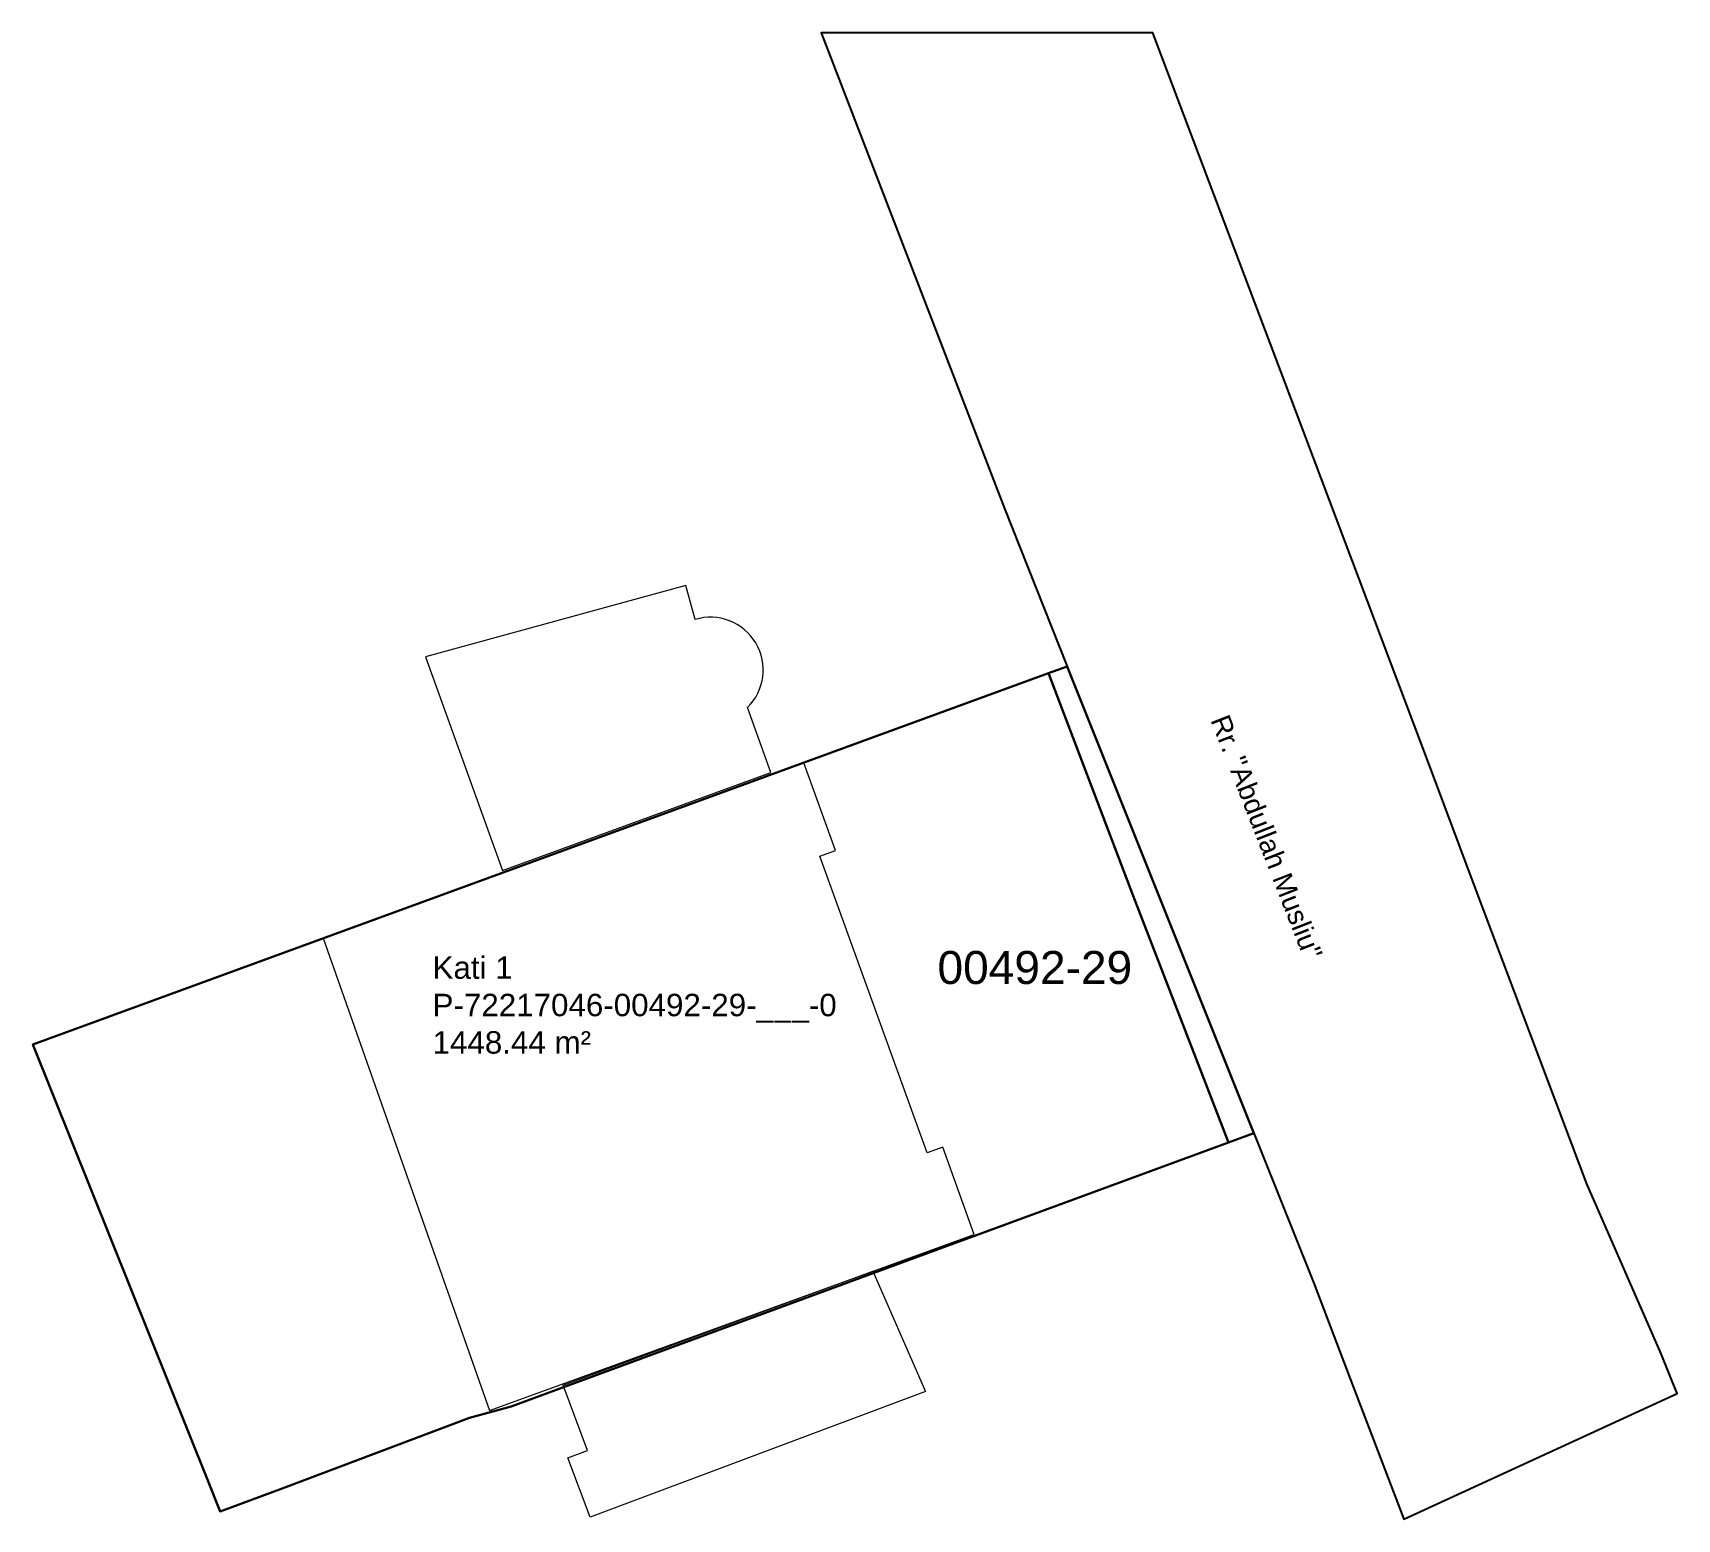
# Model space of a CAD drawing. Header units: metres. Extents: x 7513391 to 7513515, y 4694326 to 4694439.
import ezdxf

# ---------------------------------------------------------------- set-up
doc = ezdxf.new("R2010")
doc.units = ezdxf.units.M
doc.layers.get('0').update_dxf_attribs({"lineweight": 0})
for name, color, linetype, lineweight in [('emrat e rrugeve', 7, 'Continuous', 0), ('etazha', 7, 'Continuous', 0), ('kati 1', 1, 'Continuous', 0), ('kati 2 terasa', 173, 'Continuous', 0), ('Parcela kadastrale', 7, 'Continuous', 0)]:
    doc.layers.add(name, color=color, linetype=linetype, lineweight=lineweight)
doc.layers.add('Nr_Parcel_Baze', color=7, linetype='Continuous')
doc.styles.get("Standard").update_dxf_attribs({"font": 'arial.ttf'})

msp = doc.modelspace()

# ---------------------------------------------------------------- linework, layer by layer
at = {"lineweight": -3, "flags": 128}
msp.add_lwpolyline([(7513487.01, 4694407.95), (7513475.43, 4694438.61), (7513450.29, 4694438.61), (7513459.55, 4694414.57), (7513464.17, 4694402.57), (7513468.92, 4694390.58), (7513483.09, 4694355.21), (7513487.62, 4694343.85), (7513490.38, 4694336.58), (7513494.46, 4694325.96), (7513515.16, 4694335.47), (7513513.95, 4694338.48), (7513508.33, 4694351.38), (7513499.89, 4694373.75), (7513496.31, 4694383.28)], close=True, dxfattribs=at)
at = {"layer": 'kati 1', "elevation": 624.43, "flags": 128}
msp.add_lwpolyline([(7513448.97, 4694383.29), (7513412.54, 4694369.98), (7513425.15, 4694334.2), (7513461.87, 4694347.53), (7513459.5, 4694354.15), (7513458.32, 4694353.73), (7513450.19, 4694376.21), (7513451.37, 4694376.63)], close=True, dxfattribs=at)
at = {"layer": 'kati 2 terasa', "flags": 128}
msp.add_lwpolyline([(7513440.73, 4694394.14), (7513440.02, 4694396.72), (7513420.3, 4694391.32), (7513426.13, 4694375.11), (7513446.47, 4694382.56), (7513444.7, 4694387.47)], dxfattribs=at)
msp.add_lwpolyline([(7513432.57, 4694331.16), (7513430.72, 4694336.1), (7513454.2, 4694344.74), (7513458.18, 4694335.63), (7513432.78, 4694326.1), (7513431.09, 4694330.61)], close=True, dxfattribs=at)
at = {"layer": 'kati 2 terasa'}
msp.add_arc((7513441.89, 4694390.32), 4, 314.5852, 106.9666, dxfattribs=at)
at = {"layer": 'Parcela kadastrale', "lineweight": -3, "flags": 128}
for points in [[(7513468.92, 4694390.58), (7513467.51, 4694390.07), (7513409.53, 4694368.88), (7513395.23, 4694363.65), (7513390.53, 4694361.93), (7513402.35, 4694332.47), (7513403.84, 4694328.77), (7513404.74, 4694326.53), (7513409.42, 4694328.29), (7513423.62, 4694333.64), (7513426.79, 4694334.5), (7513454.71, 4694344.78), (7513483.09, 4694355.21)], [(7513467.51, 4694390.07), (7513473.92, 4694373.21), (7513481.16, 4694354.5), (7513454.71, 4694344.78), (7513426.79, 4694334.5), (7513423.62, 4694333.64), (7513409.42, 4694328.29), (7513404.74, 4694326.53), (7513403.84, 4694328.77), (7513402.35, 4694332.47), (7513390.53, 4694361.93), (7513395.23, 4694363.65), (7513409.53, 4694368.88), (7513467.51, 4694390.07)], [(7513481.16, 4694354.5), (7513473.92, 4694373.21), (7513467.51, 4694390.07), (7513468.92, 4694390.58), (7513483.09, 4694355.21), (7513481.16, 4694354.5)]]:
    msp.add_lwpolyline(points, close=True, dxfattribs=at)

# ---------------------------------------------------------------- texts
at = {"layer": 'emrat e rrugeve'}
msp.add_text('Rr. "Abdullah Musliu"', height=1.5, rotation=291.3753, dxfattribs=at).set_placement((7513479.77, 4694386.53))
at = {"layer": 'etazha', "insert": (7513420.83, 4694368.61), "char_height": 1.7, "width": 22.6688, "attachment_point": 1}
msp.add_mtext('\\pt3.4;Kati 1 P-72217046-00492-29-___-0 1448.44 m²', dxfattribs=at)
at = {"layer": 'Nr_Parcel_Baze', "insert": (7513459.1, 4694369.02), "char_height": 2.5, "attachment_point": 1}
msp.add_mtext_dynamic_manual_height_columns('00492-29', width=1.5429, gutter_width=1, heights=[0], dxfattribs=at)

doc.saveas('drawing.dxf')
